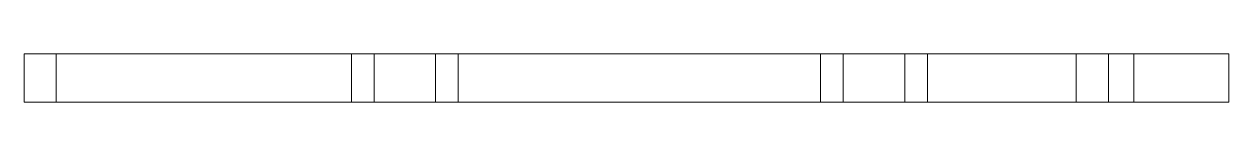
# Model space of a CAD drawing. Header units: millimetres. Extents: x 0 to 75, y -3 to 0.
import ezdxf

# ---------------------------------------------------------------- set-up
doc = ezdxf.new("R2010")
doc.units = ezdxf.units.MM

msp = doc.modelspace()

# ---------------------------------------------------------------- linework, layer by layer
at = {"color": 7, "linetype": 'Continuous', "lineweight": 15}
for p, q in [((0, -3), (0, 0)), ((75, 0), (0, 0)), ((2, 0), (2, -3)), ((20.372, -3), (20.372, 0)), ((21.786, 0), (21.786, -3)), ((25.615, -3), (25.615, 0)), ((27.029, 0), (27.029, -3)), ((49.578, -3), (49.578, 0)), ((50.992, 0), (50.992, -3)), ((54.82, -3), (54.82, 0)), ((56.235, 0), (56.235, -3)), ((65.5, -3), (65.5, 0)), ((67.5, 0), (67.5, -3)), ((69.079, 0), (69.079, -3)), ((75, -3), (75, 0)), ((75, -3), (0, -3))]:
    msp.add_line(p, q, dxfattribs=at)

doc.saveas('drawing.dxf')
